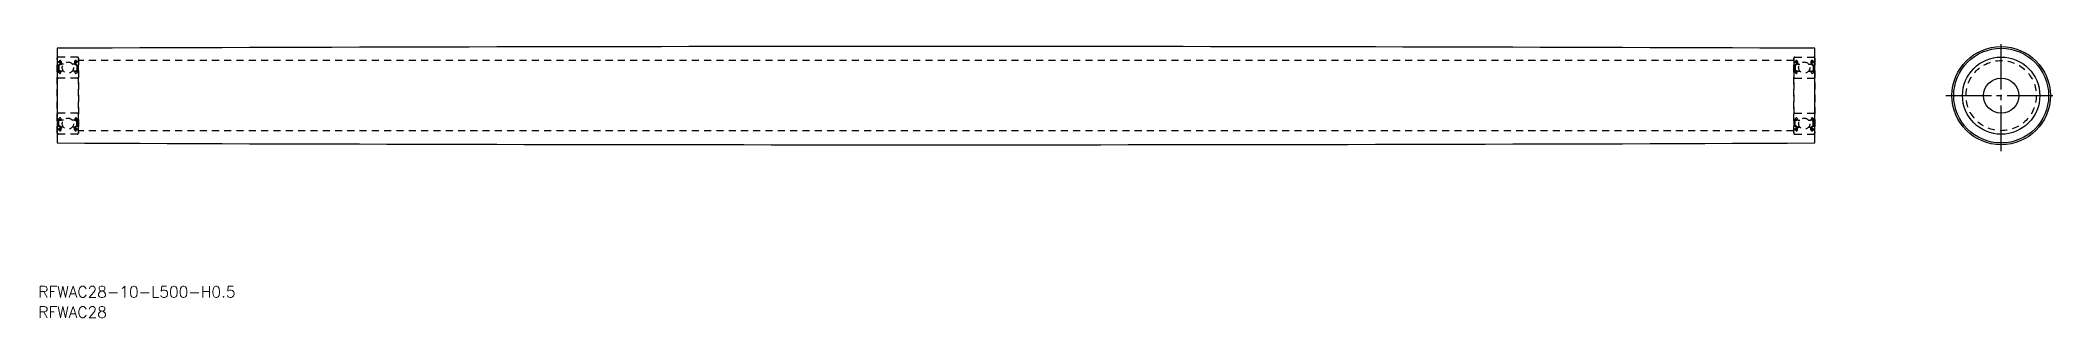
# Model space of a CAD drawing. Extents: x 75 to 648, y 142 to 221.
import ezdxf

# ---------------------------------------------------------------- set-up
doc = ezdxf.new("R2010")
doc.units = 0
doc.linetypes.add('CENTER', pattern=[17.5, 13, -1.5, 1.5, -1.5])
doc.linetypes.add('DASHED', pattern=[3.5, 2, -1.5])
doc.layers.get('0').update_dxf_attribs({"linetype": 'CONTINUOUS'})
doc.layers.add('CENTER', color=1, linetype='CENTER')
doc.styles.get("Standard").update_dxf_attribs({"font": 'txt.shx', "bigfont": '@extfont2.shx'})

msp = doc.modelspace()

# ---------------------------------------------------------------- linework, layer by layer
at = {"color": 7, "linetype": 'CONTINUOUS'}
for p, q in [((79.56, 218.42), (79.56, 191.42)), ((579.56, 191.42), (579.56, 218.42))]:
    msp.add_line(p, q, dxfattribs=at)
at = {"color": 3, "linetype": 'DASHED'}
for p, q in [((79.56, 215.62), (79.56, 194.22)), ((79.56, 194.22), (79.56, 215.62)), ((79.66, 214.62), (79.97, 214.62)), ((79.66, 214.62), (79.97, 214.62)), ((80.49, 214.01), (79.79, 213.58)), ((80.49, 214.01), (79.79, 213.58)), ((79.79, 213.58), (79.79, 211.97)), ((79.79, 213.58), (79.79, 211.97)), ((85.26, 215.92), (79.86, 215.92)), ((85.26, 215.92), (79.86, 215.92)), ((79.97, 214.62), (80.13, 214.81)), ((79.97, 214.62), (80.13, 214.81)), ((80.12, 214.21), (79.98, 214.35)), ((80.12, 214.21), (79.98, 214.35)), ((80.69, 213.9), (79.99, 213.47)), ((80.69, 213.9), (79.99, 213.47)), ((79.99, 213.47), (79.99, 211.97)), ((79.99, 213.47), (79.99, 211.97)), ((80.12, 214.49), (80.29, 214.68)), ((80.12, 214.49), (80.29, 214.68)), ((80.27, 214.35), (80.12, 214.49)), ((80.27, 214.35), (80.12, 214.49)), ((80.12, 214.21), (80.27, 214.35)), ((80.12, 214.21), (80.27, 214.35)), ((80.46, 214.63), (80.49, 214.01)), ((80.46, 214.63), (80.49, 214.01)), ((80.66, 214.64), (80.71, 214.01)), ((80.66, 214.64), (80.71, 214.01)), ((80.69, 214.25), (80.69, 213.9)), ((80.69, 214.25), (80.69, 213.9)), ((81.33, 213.92), (80.81, 213.92)), ((81.33, 213.92), (80.81, 213.92)), ((84.31, 213.92), (83.79, 213.92)), ((84.31, 213.92), (83.79, 213.92)), ((84.46, 214.64), (84.41, 214.01)), ((84.46, 214.64), (84.41, 214.01)), ((84.43, 214.25), (84.43, 213.9)), ((84.43, 214.25), (84.43, 213.9)), ((84.43, 213.9), (85.13, 213.47)), ((84.43, 213.9), (85.13, 213.47)), ((84.6, 213.79), (84.6, 213.79)), ((84.66, 214.63), (84.63, 214.01)), ((84.66, 214.63), (84.63, 214.01)), ((84.63, 214.01), (85.33, 213.58)), ((84.63, 214.01), (85.33, 213.58)), ((84.78, 213.68), (84.78, 213.68)), ((85, 214.49), (84.84, 214.68)), ((85, 214.49), (84.84, 214.68)), ((84.86, 214.35), (85, 214.49)), ((84.86, 214.35), (85, 214.49)), ((85, 214.21), (84.86, 214.35)), ((85, 214.21), (84.86, 214.35)), ((85.15, 214.62), (84.99, 214.81)), ((85.15, 214.62), (84.99, 214.81)), ((85, 214.21), (85.14, 214.35)), ((85, 214.21), (85.14, 214.35)), ((85.13, 213.47), (85.13, 211.97)), ((85.13, 213.47), (85.13, 211.97)), ((85.46, 214.62), (85.15, 214.62)), ((85.46, 214.62), (85.15, 214.62)), ((85.33, 213.58), (85.33, 211.97)), ((85.33, 213.58), (85.33, 211.97)), ((85.56, 215.62), (85.56, 194.22)), ((85.56, 194.22), (85.56, 215.62)), ((573.56, 214.92), (85.56, 214.92)), ((573.56, 215.62), (573.56, 194.22)), ((573.56, 194.22), (573.56, 215.62)), ((573.66, 214.62), (573.97, 214.62)), ((573.66, 214.62), (573.97, 214.62)), ((574.49, 214.01), (573.79, 213.58)), ((574.49, 214.01), (573.79, 213.58)), ((573.79, 213.58), (573.79, 211.97)), ((573.79, 213.58), (573.79, 211.97)), ((573.86, 215.92), (579.26, 215.92)), ((573.86, 215.92), (579.26, 215.92)), ((573.97, 214.62), (574.13, 214.81)), ((573.97, 214.62), (574.13, 214.81)), ((574.12, 214.21), (573.98, 214.35)), ((574.12, 214.21), (573.98, 214.35)), ((574.69, 213.9), (573.99, 213.47)), ((574.69, 213.9), (573.99, 213.47)), ((573.99, 213.47), (573.99, 211.97)), ((573.99, 213.47), (573.99, 211.97)), ((574.12, 214.49), (574.29, 214.68)), ((574.12, 214.49), (574.29, 214.68)), ((574.27, 214.35), (574.12, 214.49)), ((574.27, 214.35), (574.12, 214.49)), ((574.12, 214.21), (574.27, 214.35)), ((574.12, 214.21), (574.27, 214.35)), ((574.34, 213.68), (574.34, 213.68)), ((574.46, 214.63), (574.49, 214.01)), ((574.46, 214.63), (574.49, 214.01)), ((574.52, 213.79), (574.52, 213.79)), ((574.66, 214.64), (574.71, 214.01)), ((574.66, 214.64), (574.71, 214.01)), ((574.69, 214.25), (574.69, 213.9)), ((574.69, 214.25), (574.69, 213.9)), ((574.81, 213.92), (575.33, 213.92)), ((574.81, 213.92), (575.33, 213.92)), ((577.79, 213.92), (578.31, 213.92)), ((577.79, 213.92), (578.31, 213.92)), ((578.46, 214.64), (578.41, 214.01)), ((578.46, 214.64), (578.41, 214.01)), ((578.43, 214.25), (578.43, 213.9)), ((578.43, 214.25), (578.43, 213.9)), ((578.43, 213.9), (579.13, 213.47)), ((578.43, 213.9), (579.13, 213.47)), ((578.66, 214.63), (578.63, 214.01)), ((578.66, 214.63), (578.63, 214.01)), ((578.63, 214.01), (579.33, 213.58)), ((578.63, 214.01), (579.33, 213.58)), ((579, 214.49), (578.84, 214.68)), ((579, 214.49), (578.84, 214.68)), ((578.86, 214.35), (579, 214.49)), ((578.86, 214.35), (579, 214.49)), ((579, 214.21), (578.86, 214.35)), ((579, 214.21), (578.86, 214.35)), ((579.15, 214.62), (578.99, 214.81)), ((579.15, 214.62), (578.99, 214.81)), ((579, 214.21), (579.14, 214.35)), ((579, 214.21), (579.14, 214.35)), ((579.13, 213.47), (579.13, 211.97)), ((579.13, 213.47), (579.13, 211.97)), ((579.46, 214.62), (579.15, 214.62)), ((579.46, 214.62), (579.15, 214.62)), ((579.33, 213.58), (579.33, 211.97)), ((579.33, 213.58), (579.33, 211.97)), ((579.56, 215.62), (579.56, 194.22)), ((579.56, 194.22), (579.56, 215.62)), ((79.66, 211.62), (79.91, 211.62)), ((79.66, 211.62), (79.91, 211.62)), ((85.26, 209.92), (79.86, 209.92)), ((85.26, 209.92), (79.86, 209.92)), ((79.91, 211.62), (80.15, 211.34)), ((79.91, 211.62), (80.15, 211.34)), ((80.44, 211.97), (79.99, 211.97)), ((80.44, 211.97), (79.99, 211.97)), ((79.99, 211.77), (80.44, 211.77)), ((79.99, 211.77), (80.44, 211.77)), ((80.3, 211.27), (80.33, 211.27)), ((80.3, 211.27), (80.33, 211.27)), ((80.44, 211.77), (80.44, 211.97)), ((80.44, 211.77), (80.44, 211.97)), ((80.52, 211.4), (80.69, 211.85)), ((80.52, 211.4), (80.69, 211.85)), ((81.33, 211.92), (80.78, 211.92)), ((81.33, 211.92), (80.78, 211.92)), ((84.34, 211.92), (83.79, 211.92)), ((84.34, 211.92), (83.79, 211.92)), ((84.6, 211.4), (84.44, 211.85)), ((84.6, 211.4), (84.44, 211.85)), ((84.68, 211.77), (84.68, 211.97)), ((84.68, 211.97), (85.13, 211.97)), ((84.68, 211.97), (85.13, 211.97)), ((84.68, 211.77), (84.68, 211.97)), ((85.13, 211.77), (84.68, 211.77)), ((85.13, 211.77), (84.68, 211.77)), ((84.82, 211.27), (84.79, 211.27)), ((84.82, 211.27), (84.79, 211.27)), ((85.21, 211.62), (84.98, 211.34)), ((85.21, 211.62), (84.98, 211.34)), ((85.46, 211.62), (85.21, 211.62)), ((85.46, 211.62), (85.21, 211.62)), ((573.66, 211.62), (573.91, 211.62)), ((573.66, 211.62), (573.91, 211.62)), ((573.86, 209.92), (579.26, 209.92)), ((573.86, 209.92), (579.26, 209.92)), ((573.91, 211.62), (574.15, 211.34)), ((573.91, 211.62), (574.15, 211.34)), ((574.44, 211.97), (573.99, 211.97)), ((574.44, 211.97), (573.99, 211.97)), ((573.99, 211.77), (574.44, 211.77)), ((573.99, 211.77), (574.44, 211.77)), ((574.3, 211.27), (574.33, 211.27)), ((574.3, 211.27), (574.33, 211.27)), ((574.44, 211.77), (574.44, 211.97)), ((574.44, 211.77), (574.44, 211.97)), ((574.52, 211.4), (574.69, 211.85)), ((574.52, 211.4), (574.69, 211.85)), ((574.78, 211.92), (575.33, 211.92)), ((574.78, 211.92), (575.33, 211.92)), ((577.79, 211.92), (578.34, 211.92)), ((577.79, 211.92), (578.34, 211.92)), ((578.6, 211.4), (578.44, 211.85)), ((578.6, 211.4), (578.44, 211.85)), ((578.68, 211.97), (579.13, 211.97)), ((578.68, 211.77), (578.68, 211.97)), ((578.68, 211.97), (579.13, 211.97)), ((578.68, 211.77), (578.68, 211.97)), ((579.13, 211.77), (578.68, 211.77)), ((579.13, 211.77), (578.68, 211.77)), ((578.82, 211.27), (578.79, 211.27)), ((578.82, 211.27), (578.79, 211.27)), ((579.21, 211.62), (578.98, 211.34)), ((579.21, 211.62), (578.98, 211.34)), ((579.46, 211.62), (579.21, 211.62)), ((579.46, 211.62), (579.21, 211.62)), ((79.66, 198.22), (79.91, 198.22)), ((79.66, 198.22), (79.91, 198.22)), ((79.66, 195.22), (79.97, 195.22)), ((79.66, 195.22), (79.97, 195.22)), ((79.79, 196.26), (79.79, 197.87)), ((79.79, 196.26), (79.79, 197.87)), ((80.49, 195.82), (79.79, 196.26)), ((80.49, 195.82), (79.79, 196.26)), ((85.26, 199.92), (79.86, 199.92)), ((85.26, 199.92), (79.86, 199.92)), ((79.91, 198.22), (80.15, 198.5)), ((79.91, 198.22), (80.15, 198.5)), ((79.97, 195.22), (80.13, 195.02)), ((79.97, 195.22), (80.13, 195.02)), ((80.12, 195.63), (79.98, 195.49)), ((80.12, 195.63), (79.98, 195.49)), ((79.99, 198.07), (80.44, 198.07)), ((79.99, 198.07), (80.44, 198.07)), ((79.99, 196.37), (79.99, 197.87)), ((80.44, 197.87), (79.99, 197.87)), ((79.99, 196.37), (79.99, 197.87)), ((80.44, 197.87), (79.99, 197.87)), ((80.69, 195.93), (79.99, 196.37)), ((80.69, 195.93), (79.99, 196.37)), ((80.12, 195.63), (80.27, 195.49)), ((80.12, 195.63), (80.27, 195.49)), ((80.27, 195.49), (80.12, 195.35)), ((80.27, 195.49), (80.12, 195.35)), ((80.12, 195.35), (80.29, 195.15)), ((80.12, 195.35), (80.29, 195.15)), ((80.3, 198.57), (80.33, 198.57)), ((80.3, 198.57), (80.33, 198.57)), ((80.44, 198.07), (80.44, 197.87)), ((80.44, 198.07), (80.44, 197.87)), ((80.46, 195.21), (80.49, 195.82)), ((80.46, 195.21), (80.49, 195.82)), ((80.52, 198.43), (80.69, 197.98)), ((80.52, 198.43), (80.69, 197.98)), ((80.66, 195.19), (80.71, 195.83)), ((80.66, 195.19), (80.71, 195.83)), ((80.69, 195.58), (80.69, 195.93)), ((80.69, 195.58), (80.69, 195.93)), ((81.33, 197.92), (80.78, 197.92)), ((81.33, 197.92), (80.78, 197.92)), ((81.33, 195.92), (80.81, 195.92)), ((81.33, 195.92), (80.81, 195.92)), ((84.34, 197.92), (83.79, 197.92)), ((84.34, 197.92), (83.79, 197.92)), ((84.31, 195.92), (83.79, 195.92)), ((84.31, 195.92), (83.79, 195.92)), ((84.46, 195.19), (84.41, 195.83)), ((84.46, 195.19), (84.41, 195.83)), ((84.43, 195.93), (85.13, 196.37)), ((84.43, 195.93), (85.13, 196.37)), ((84.43, 195.58), (84.43, 195.93)), ((84.43, 195.58), (84.43, 195.93)), ((84.6, 198.43), (84.44, 197.98)), ((84.6, 198.43), (84.44, 197.98)), ((84.6, 196.04), (84.6, 196.04)), ((84.63, 195.82), (85.33, 196.26)), ((84.63, 195.82), (85.33, 196.26)), ((84.66, 195.21), (84.63, 195.82)), ((84.66, 195.21), (84.63, 195.82)), ((85.13, 198.07), (84.68, 198.07)), ((84.68, 198.07), (84.68, 197.87)), ((84.68, 198.07), (84.68, 197.87)), ((85.13, 198.07), (84.68, 198.07)), ((84.68, 197.87), (85.13, 197.87)), ((84.68, 197.87), (85.13, 197.87)), ((84.78, 196.15), (84.78, 196.15)), ((84.82, 198.57), (84.79, 198.57)), ((84.82, 198.57), (84.79, 198.57)), ((85, 195.35), (84.84, 195.15)), ((85, 195.35), (84.84, 195.15)), ((85, 195.63), (84.86, 195.49)), ((85, 195.63), (84.86, 195.49)), ((84.86, 195.49), (85, 195.35)), ((84.86, 195.49), (85, 195.35)), ((85.21, 198.22), (84.98, 198.5)), ((85.21, 198.22), (84.98, 198.5)), ((85.15, 195.22), (84.99, 195.02)), ((85.15, 195.22), (84.99, 195.02)), ((85, 195.63), (85.14, 195.49)), ((85, 195.63), (85.14, 195.49)), ((85.13, 196.37), (85.13, 197.87)), ((85.13, 196.37), (85.13, 197.87)), ((85.46, 195.22), (85.15, 195.22)), ((85.46, 195.22), (85.15, 195.22)), ((85.46, 198.22), (85.21, 198.22)), ((85.46, 198.22), (85.21, 198.22)), ((85.33, 196.26), (85.33, 197.87)), ((85.33, 196.26), (85.33, 197.87)), ((573.66, 198.22), (573.91, 198.22)), ((573.66, 198.22), (573.91, 198.22)), ((573.66, 195.22), (573.97, 195.22)), ((573.66, 195.22), (573.97, 195.22)), ((573.79, 196.26), (573.79, 197.87)), ((573.79, 196.26), (573.79, 197.87)), ((574.49, 195.82), (573.79, 196.26)), ((574.49, 195.82), (573.79, 196.26)), ((573.86, 199.92), (579.26, 199.92)), ((573.86, 199.92), (579.26, 199.92)), ((573.91, 198.22), (574.15, 198.5)), ((573.91, 198.22), (574.15, 198.5)), ((573.97, 195.22), (574.13, 195.02)), ((573.97, 195.22), (574.13, 195.02)), ((574.12, 195.63), (573.98, 195.49)), ((574.12, 195.63), (573.98, 195.49)), ((573.99, 198.07), (574.44, 198.07)), ((573.99, 198.07), (574.44, 198.07)), ((573.99, 196.37), (573.99, 197.87)), ((574.44, 197.87), (573.99, 197.87)), ((573.99, 196.37), (573.99, 197.87)), ((574.44, 197.87), (573.99, 197.87)), ((574.69, 195.93), (573.99, 196.37)), ((574.69, 195.93), (573.99, 196.37)), ((574.12, 195.63), (574.27, 195.49)), ((574.12, 195.63), (574.27, 195.49)), ((574.27, 195.49), (574.12, 195.35)), ((574.27, 195.49), (574.12, 195.35)), ((574.12, 195.35), (574.29, 195.15)), ((574.12, 195.35), (574.29, 195.15)), ((574.3, 198.57), (574.33, 198.57)), ((574.3, 198.57), (574.33, 198.57)), ((574.34, 196.15), (574.34, 196.15)), ((574.44, 198.07), (574.44, 197.87)), ((574.44, 198.07), (574.44, 197.87)), ((574.46, 195.21), (574.49, 195.82)), ((574.46, 195.21), (574.49, 195.82)), ((574.52, 198.43), (574.69, 197.98)), ((574.52, 198.43), (574.69, 197.98)), ((574.52, 196.04), (574.52, 196.04)), ((574.66, 195.19), (574.71, 195.83)), ((574.66, 195.19), (574.71, 195.83)), ((574.69, 195.58), (574.69, 195.93)), ((574.69, 195.58), (574.69, 195.93)), ((574.78, 197.92), (575.33, 197.92)), ((574.78, 197.92), (575.33, 197.92)), ((574.81, 195.92), (575.33, 195.92)), ((574.81, 195.92), (575.33, 195.92)), ((577.79, 197.92), (578.34, 197.92)), ((577.79, 197.92), (578.34, 197.92)), ((577.79, 195.92), (578.31, 195.92)), ((577.79, 195.92), (578.31, 195.92)), ((578.46, 195.19), (578.41, 195.83)), ((578.46, 195.19), (578.41, 195.83)), ((578.43, 195.93), (579.13, 196.37)), ((578.43, 195.93), (579.13, 196.37)), ((578.43, 195.58), (578.43, 195.93)), ((578.43, 195.58), (578.43, 195.93)), ((578.6, 198.43), (578.44, 197.98)), ((578.6, 198.43), (578.44, 197.98)), ((578.63, 195.82), (579.33, 196.26)), ((578.63, 195.82), (579.33, 196.26)), ((578.66, 195.21), (578.63, 195.82)), ((578.66, 195.21), (578.63, 195.82)), ((579.13, 198.07), (578.68, 198.07)), ((578.68, 198.07), (578.68, 197.87)), ((579.13, 198.07), (578.68, 198.07)), ((578.68, 198.07), (578.68, 197.87)), ((578.68, 197.87), (579.13, 197.87)), ((578.68, 197.87), (579.13, 197.87)), ((578.82, 198.57), (578.79, 198.57)), ((578.82, 198.57), (578.79, 198.57)), ((579, 195.35), (578.84, 195.15)), ((579, 195.35), (578.84, 195.15)), ((579, 195.63), (578.86, 195.49)), ((579, 195.63), (578.86, 195.49)), ((578.86, 195.49), (579, 195.35)), ((578.86, 195.49), (579, 195.35)), ((579.21, 198.22), (578.98, 198.5)), ((579.21, 198.22), (578.98, 198.5)), ((579.15, 195.22), (578.99, 195.02)), ((579.15, 195.22), (578.99, 195.02)), ((579, 195.63), (579.14, 195.49)), ((579, 195.63), (579.14, 195.49)), ((579.13, 196.37), (579.13, 197.87)), ((579.13, 196.37), (579.13, 197.87)), ((579.46, 195.22), (579.15, 195.22)), ((579.46, 195.22), (579.15, 195.22)), ((579.46, 198.22), (579.21, 198.22)), ((579.46, 198.22), (579.21, 198.22)), ((579.33, 196.26), (579.33, 197.87)), ((579.33, 196.26), (579.33, 197.87)), ((85.26, 193.92), (79.86, 193.92)), ((85.26, 193.92), (79.86, 193.92)), ((573.56, 194.92), (85.56, 194.92)), ((573.86, 193.92), (579.26, 193.92)), ((573.86, 193.92), (579.26, 193.92))]:
    msp.add_line(p, q, dxfattribs=at)
at = {"color": 7, "linetype": 'CONTINUOUS'}
for radius in [14, 13.5, 11, 5]:
    msp.add_circle((632.59, 204.92), radius, dxfattribs=at)
at = {"color": 3, "linetype": 'DASHED'}
for centre, radius in [((82.56, 212.92), 1.59), ((82.56, 212.92), 1.59), ((576.56, 212.92), 1.59), ((576.56, 212.92), 1.59), ((632.59, 204.92), 10), ((82.56, 196.92), 1.59), ((82.56, 196.92), 1.59), ((576.56, 196.92), 1.59), ((576.56, 196.92), 1.59)]:
    msp.add_circle(centre, radius, dxfattribs=at)
at = {"color": 7, "linetype": 'CONTINUOUS'}
for centre, start, end in [((329.56, -62281.33), 89.7708172, 90.2291828), ((329.56, 62691.17), 269.7708172, 270.2291828)]:
    msp.add_arc(centre, 62500.25, start, end, dxfattribs=at)
at = {"color": 3, "linetype": 'DASHED'}
for centre, radius, start, end in [((79.86, 215.62), 0.3, 90, 180), ((79.86, 215.62), 0.3, 90, 180), ((79.66, 214.72), 0.1, 180.00874, 270.00052), ((79.66, 214.72), 0.1, 180.00874, 270.00052), ((80.12, 214.49), 0.2, 139.86475, 225.00327), ((80.12, 214.49), 0.2, 139.86475, 225.00327), ((80.36, 214.62), 0.298, 5.00026, 140.17139), ((80.36, 214.62), 0.298, 5.00026, 140.17139), ((80.36, 214.62), 0.0983, 4.66426, 139.97363), ((80.36, 214.62), 0.0983, 4.66426, 139.97363), ((80.81, 214.02), 0.1, 185.14432, 270.00052), ((80.81, 214.02), 0.1, 185.14432, 270.00052), ((84.31, 214.02), 0.1, 269.99997, 354.85562), ((84.31, 214.02), 0.1, 269.99997, 354.85562), ((84.76, 214.62), 0.298, 39.82864, 174.99951), ((84.76, 214.62), 0.298, 39.82864, 174.99951), ((84.76, 214.62), 0.0983, 40.02606, 175.33545), ((84.76, 214.62), 0.0983, 40.02606, 175.33545), ((85, 214.49), 0.2, 314.99994, 40.13518), ((85, 214.49), 0.2, 314.99994, 40.13518), ((85.26, 215.62), 0.3, 0, 90), ((85.26, 215.62), 0.3, 0, 90), ((85.46, 214.72), 0.1, 269.99997, 359.99995), ((85.46, 214.72), 0.1, 269.99997, 359.99995), ((573.86, 215.62), 0.3, 90, 180), ((573.86, 215.62), 0.3, 90, 180), ((573.66, 214.72), 0.1, 180.00005, 270.00003), ((573.66, 214.72), 0.1, 180.00005, 270.00003), ((574.12, 214.49), 0.2, 139.86482, 225.00006), ((574.12, 214.49), 0.2, 139.86482, 225.00006), ((574.36, 214.62), 0.298, 5.00049, 140.17136), ((574.36, 214.62), 0.298, 5.00049, 140.17136), ((574.36, 214.62), 0.0983, 4.66455, 139.97394), ((574.36, 214.62), 0.0983, 4.66455, 139.97394), ((574.81, 214.02), 0.1, 185.14438, 270.00003), ((574.81, 214.02), 0.1, 185.14438, 270.00003), ((578.31, 214.02), 0.1, 269.99948, 354.85568), ((578.31, 214.02), 0.1, 269.99948, 354.85568), ((578.76, 214.62), 0.298, 39.82861, 174.99974), ((578.76, 214.62), 0.298, 39.82861, 174.99974), ((578.76, 214.62), 0.0983, 40.02637, 175.33574), ((578.76, 214.62), 0.0983, 40.02637, 175.33574), ((579, 214.49), 0.2, 314.99673, 40.13525), ((579, 214.49), 0.2, 314.99673, 40.13525), ((579.26, 215.62), 0.3, 0, 90), ((579.26, 215.62), 0.3, 0, 90), ((579.46, 214.72), 0.1, 269.99948, 359.99126), ((579.46, 214.72), 0.1, 269.99948, 359.99126), ((79.66, 211.52), 0.1, 89.99976, 180.00874), ((79.66, 211.52), 0.1, 89.99976, 180.00874), ((79.86, 210.22), 0.3, 180, 270), ((79.86, 210.22), 0.3, 180, 270), ((79.99, 211.97), 0.2, 180.00437, 270.00024), ((79.99, 211.97), 0.2, 180.00437, 270.00024), ((80.3, 211.47), 0.2, 220.13853, 270.00024), ((80.3, 211.47), 0.2, 220.13853, 270.00024), ((80.33, 211.47), 0.2, 270.00024, 340.11169), ((80.33, 211.47), 0.2, 270.00024, 340.11169), ((80.78, 211.82), 0.1, 89.99976, 160.11548), ((80.78, 211.82), 0.1, 89.99976, 160.11548), ((84.34, 211.82), 0.1, 19.88428, 90.00049), ((84.34, 211.82), 0.1, 19.88428, 90.00049), ((84.79, 211.47), 0.2, 199.88834, 269.99997), ((84.79, 211.47), 0.2, 199.88834, 269.99997), ((84.82, 211.47), 0.2, 269.99997, 319.86162), ((84.82, 211.47), 0.2, 269.99997, 319.86162), ((85.13, 211.97), 0.2, 269.99997, 359.99995), ((85.13, 211.97), 0.2, 269.99997, 359.99995), ((85.26, 210.22), 0.3, 270, 0), ((85.26, 210.22), 0.3, 270, 0), ((85.46, 211.52), 0.1, 359.99995, 90.00049), ((85.46, 211.52), 0.1, 359.99995, 90.00049), ((573.66, 211.52), 0.1, 89.99951, 180.00005), ((573.66, 211.52), 0.1, 89.99951, 180.00005), ((573.86, 210.22), 0.3, 180, 270), ((573.86, 210.22), 0.3, 180, 270), ((573.99, 211.97), 0.2, 180.00005, 270.00003), ((573.99, 211.97), 0.2, 180.00005, 270.00003), ((574.3, 211.47), 0.2, 220.13838, 270.00003), ((574.3, 211.47), 0.2, 220.13838, 270.00003), ((574.33, 211.47), 0.2, 270.00003, 340.11166), ((574.33, 211.47), 0.2, 270.00003, 340.11166), ((574.78, 211.82), 0.1, 89.99951, 160.11572), ((574.78, 211.82), 0.1, 89.99951, 160.11572), ((578.34, 211.82), 0.1, 19.88452, 90.00024), ((578.34, 211.82), 0.1, 19.88452, 90.00024), ((578.79, 211.47), 0.2, 199.88831, 269.99976), ((578.79, 211.47), 0.2, 199.88831, 269.99976), ((578.82, 211.47), 0.2, 269.99976, 319.86147), ((578.82, 211.47), 0.2, 269.99976, 319.86147), ((579.13, 211.97), 0.2, 269.99976, 359.99563), ((579.13, 211.97), 0.2, 269.99976, 359.99563), ((579.26, 210.22), 0.3, 270, 0), ((579.26, 210.22), 0.3, 270, 0), ((579.46, 211.52), 0.1, 359.99126, 90.00024), ((579.46, 211.52), 0.1, 359.99126, 90.00024), ((79.86, 199.62), 0.3, 90, 180), ((79.86, 199.62), 0.3, 90, 180), ((79.66, 198.32), 0.1, 179.99126, 270.00024), ((79.66, 198.32), 0.1, 179.99126, 270.00024), ((79.66, 195.12), 0.1, 89.99948, 179.99126), ((79.66, 195.12), 0.1, 89.99948, 179.99126), ((79.99, 197.87), 0.2, 89.99976, 179.99563), ((79.99, 197.87), 0.2, 89.99976, 179.99563), ((80.12, 195.35), 0.2, 134.99673, 220.13525), ((80.12, 195.35), 0.2, 134.99673, 220.13525), ((80.36, 195.21), 0.298, 219.82861, 354.99974), ((80.36, 195.21), 0.298, 219.82861, 354.99974), ((80.3, 198.37), 0.2, 89.99976, 139.86147), ((80.3, 198.37), 0.2, 89.99976, 139.86147), ((80.36, 195.21), 0.0983, 220.02637, 355.33574), ((80.36, 195.21), 0.0983, 220.02637, 355.33574), ((80.33, 198.37), 0.2, 19.88831, 89.99976), ((80.33, 198.37), 0.2, 19.88831, 89.99976), ((80.78, 198.02), 0.1, 199.88452, 270.00024), ((80.78, 198.02), 0.1, 199.88452, 270.00024), ((80.81, 195.82), 0.1, 89.99948, 174.85568), ((80.81, 195.82), 0.1, 89.99948, 174.85568), ((84.31, 195.82), 0.1, 5.14438, 90.00003), ((84.31, 195.82), 0.1, 5.14438, 90.00003), ((84.34, 198.02), 0.1, 269.99951, 340.11572), ((84.34, 198.02), 0.1, 269.99951, 340.11572), ((84.76, 195.21), 0.298, 185.00049, 320.17136), ((84.76, 195.21), 0.298, 185.00049, 320.17136), ((84.79, 198.37), 0.2, 90.00003, 160.11166), ((84.79, 198.37), 0.2, 90.00003, 160.11166), ((84.76, 195.21), 0.0983, 184.66455, 319.97394), ((84.76, 195.21), 0.0983, 184.66455, 319.97394), ((84.82, 198.37), 0.2, 40.13838, 90.00003), ((84.82, 198.37), 0.2, 40.13838, 90.00003), ((85.13, 197.87), 0.2, 0.00005, 90.00003), ((85.13, 197.87), 0.2, 0.00005, 90.00003), ((85, 195.35), 0.2, 319.86482, 45.00006), ((85, 195.35), 0.2, 319.86482, 45.00006), ((85.26, 199.62), 0.3, 0, 90), ((85.26, 199.62), 0.3, 0, 90), ((85.46, 198.32), 0.1, 269.99951, 0.00005), ((85.46, 198.32), 0.1, 269.99951, 0.00005), ((85.46, 195.12), 0.1, 0.00005, 90.00003), ((85.46, 195.12), 0.1, 0.00005, 90.00003), ((573.86, 199.62), 0.3, 90, 180), ((573.86, 199.62), 0.3, 90, 180), ((573.66, 198.32), 0.1, 179.99995, 270.00049), ((573.66, 198.32), 0.1, 179.99995, 270.00049), ((573.66, 195.12), 0.1, 89.99997, 179.99995), ((573.66, 195.12), 0.1, 89.99997, 179.99995), ((573.99, 197.87), 0.2, 89.99997, 179.99995), ((573.99, 197.87), 0.2, 89.99997, 179.99995), ((574.12, 195.35), 0.2, 134.99994, 220.13518), ((574.12, 195.35), 0.2, 134.99994, 220.13518), ((574.36, 195.21), 0.298, 219.82864, 354.99951), ((574.36, 195.21), 0.298, 219.82864, 354.99951), ((574.3, 198.37), 0.2, 89.99997, 139.86162), ((574.3, 198.37), 0.2, 89.99997, 139.86162), ((574.36, 195.21), 0.0983, 220.02606, 355.33545), ((574.36, 195.21), 0.0983, 220.02606, 355.33545), ((574.33, 198.37), 0.2, 19.88834, 89.99997), ((574.33, 198.37), 0.2, 19.88834, 89.99997), ((574.78, 198.02), 0.1, 199.88428, 270.00049), ((574.78, 198.02), 0.1, 199.88428, 270.00049), ((574.81, 195.82), 0.1, 89.99997, 174.85562), ((574.81, 195.82), 0.1, 89.99997, 174.85562), ((578.31, 195.82), 0.1, 5.14432, 90.00052), ((578.31, 195.82), 0.1, 5.14432, 90.00052), ((578.34, 198.02), 0.1, 269.99976, 340.11548), ((578.34, 198.02), 0.1, 269.99976, 340.11548), ((578.76, 195.21), 0.298, 185.00026, 320.17139), ((578.76, 195.21), 0.298, 185.00026, 320.17139), ((578.79, 198.37), 0.2, 90.00024, 160.11169), ((578.79, 198.37), 0.2, 90.00024, 160.11169), ((578.76, 195.21), 0.0983, 184.66426, 319.97363), ((578.76, 195.21), 0.0983, 184.66426, 319.97363), ((578.82, 198.37), 0.2, 40.13853, 90.00024), ((578.82, 198.37), 0.2, 40.13853, 90.00024), ((579.13, 197.87), 0.2, 0.00437, 90.00024), ((579.13, 197.87), 0.2, 0.00437, 90.00024), ((579, 195.35), 0.2, 319.86475, 45.00327), ((579, 195.35), 0.2, 319.86475, 45.00327), ((579.26, 199.62), 0.3, 0, 90), ((579.26, 199.62), 0.3, 0, 90), ((579.46, 198.32), 0.1, 269.99976, 0.00874), ((579.46, 198.32), 0.1, 269.99976, 0.00874), ((579.46, 195.12), 0.1, 0.00874, 90.00052), ((579.46, 195.12), 0.1, 0.00874, 90.00052), ((79.86, 194.22), 0.3, 180, 270), ((79.86, 194.22), 0.3, 180, 270), ((85.26, 194.22), 0.3, 270, 0), ((85.26, 194.22), 0.3, 270, 0), ((573.86, 194.22), 0.3, 180, 270), ((573.86, 194.22), 0.3, 180, 270), ((579.26, 194.22), 0.3, 270, 0), ((579.26, 194.22), 0.3, 270, 0)]:
    msp.add_arc(centre, radius, start, end, dxfattribs=at)
at = {"layer": 'CENTER', "color": 1, "linetype": 'CENTER'}
for p, q in [((632.59, 189.13), (632.59, 220.7)), ((616.8, 204.92), (648.38, 204.92))]:
    msp.add_line(p, q, dxfattribs=at)

# ---------------------------------------------------------------- texts
at = {"color": 7, "linetype": 'CONTINUOUS'}
for s, p in [('RFWAC28-10-L500-H0.5', (74.17, 147.38)), ('RFWAC28', (74.17, 141.61))]:
    msp.add_text(s, height=3.2, dxfattribs=at).set_placement(p)

doc.saveas('drawing.dxf')
